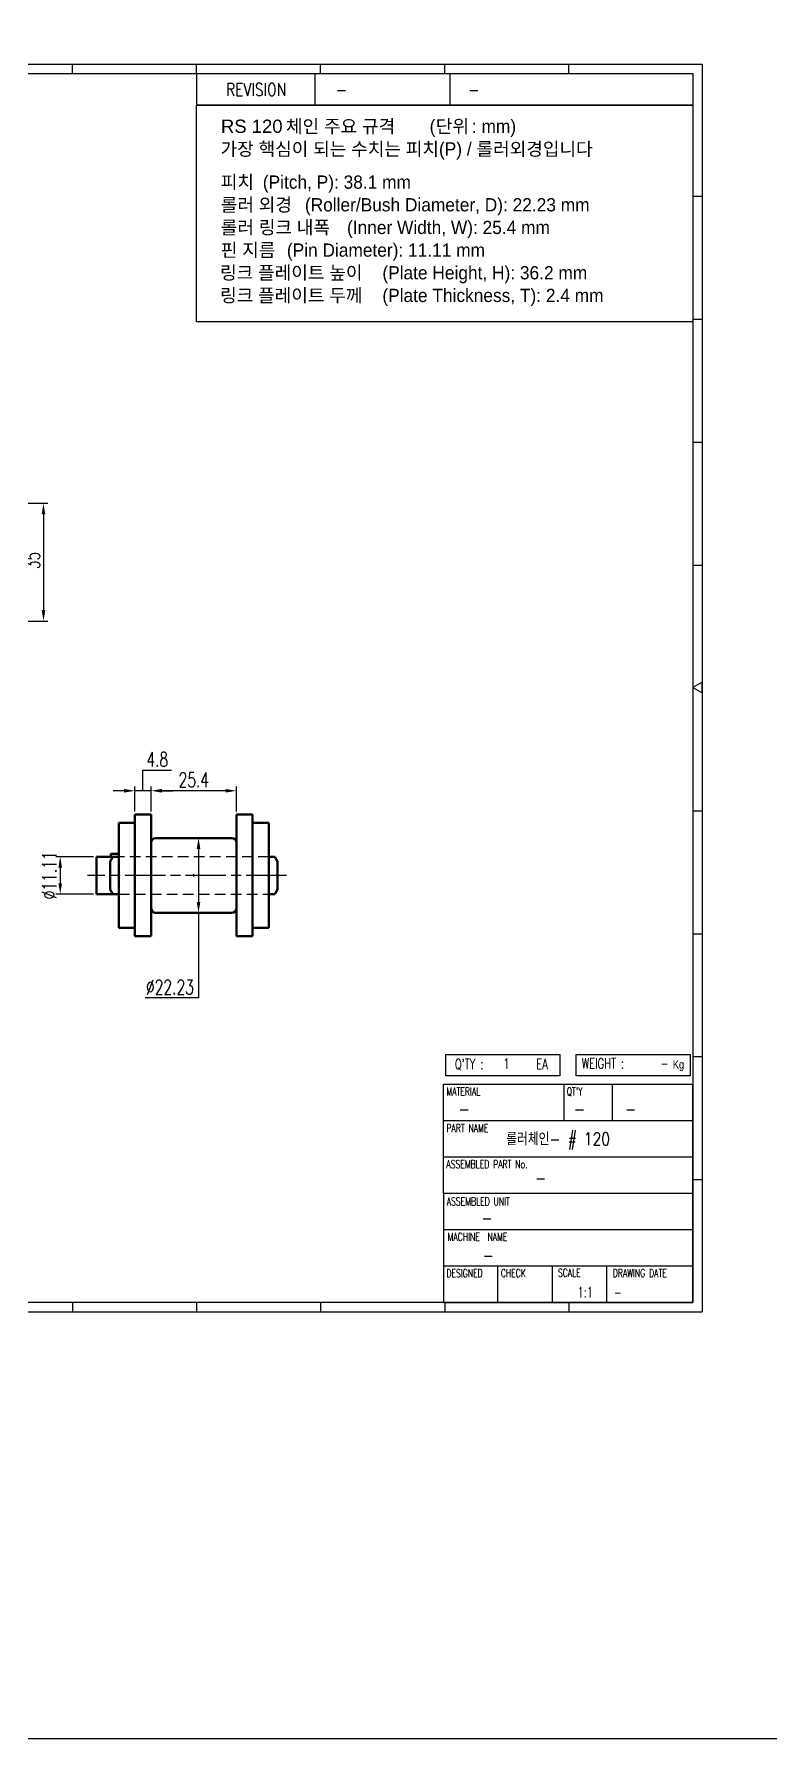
# Model space of a CAD drawing. Header units: millimetres. Extents: x 23858 to 48841, y -93 to 797.
# Drawn here: x 26636 to 26855, y -93 to 413 of the extents above; entities that cross this region are included whole.
import ezdxf
from ezdxf.enums import TextEntityAlignment as Align

# ---------------------------------------------------------------- set-up
doc = ezdxf.new("R2010")
doc.units = ezdxf.units.MM
doc.linetypes.add('AM_ISO08W050', pattern=[18, 12, -1.5, 3, -1.5])
doc.linetypes.add('HIDDEN', pattern=[9.525, 6.35, -3.175])
doc.layers.get('Defpoints').update_dxf_attribs({"color": 80})
for name, color, linetype, lineweight in [('2d ConnectionPoints', 7, 'Continuous', 50), ('AM_0', 7, 'Continuous', 50), ('AM_7', 4, 'AM_ISO08W050', 25)]:
    doc.layers.add(name, color=color, linetype=linetype, lineweight=lineweight)
for name, color, linetype in [('HID-01', 2, 'HIDDEN'), ('S-DIM', 7, 'Continuous'), ('TITLE', 7, 'Continuous'), ('도면레이아웃', 7, 'Continuous')]:
    doc.layers.add(name, color=color, linetype=linetype)
doc.styles.add('HAN', font='ROMANS.shx', dxfattribs={"width": 0.7, "bigfont": 'whgtxt.shx'})
doc.styles.add('HKD_ST2', font='romans.shx', dxfattribs={"width": 0.7, "height": 4, "bigfont": '@extfont2.shx'})
doc.styles.add('HSG', font='SIMPLEX.shx', dxfattribs={"width": 0.7, "bigfont": 'HSG.shx'})
doc.styles.add('MtXpl_', font='Gulim.ttf')
doc.styles.add('SLDTEXTSTYLE4', font='arial.ttf', dxfattribs={"width": 0.8})
doc.styles.get("Standard").update_dxf_attribs({"font": 'arial.ttf'})
doc.dimstyles.new('APP1.8', dxfattribs={"dimscale": 1.8, "dimtxt": 2.4, "dimasz": 1.8, "dimexe": 0.7, "dimexo": 0.5, "dimgap": 0.6, "dimtad": 1, "dimtoh": 1, "dimrnd": 0.01, "dimzin": 9, "dimdsep": 46, "dimtxsty": 'HSG', "dimcen": 0, "dimclrd": 1, "dimclre": 1, "dimclrt": 256, "dimazin": 2, "dimtp": 1, "dimtm": 1, "dimtfac": 0.5, "dimtofl": 0, "dimtmove": 0, "dimatfit": 3, "dimfxl": 0, "dimtvp": 1, "dimtolj": 2, "dimlwd": -1, "dimlwe": -1, "dimarcsym": 0})

# ---------------------------------------------------------------- blocks, each defined once
blk = doc.blocks.new('MAST')
at = {"layer": '도면레이아웃'}
h = blk.add_hatch(color=10, dxfattribs=at)
h.paths.add_polyline_path([(1.544, 35.177), (1.554, 34.966), (1.779, 35.034), (2.054, 35.422), (1.908, 35.446), (1.728, 35.167), (1.741, 35.439), (1.547, 35.405), (1.292, 35.041), (1.295, 35.33), (0.943, 35.208), (1.03, 34.8), (1.336, 34.885)])
edge = h.paths.add_edge_path()
edge.add_ellipse((1.795, 35.421), major_axis=(-0.53, 0), ratio=0.487785, start_angle=122.36065, end_angle=403.39574)
edge.add_line((1.411, 35.244), (1.419, 35.261))
edge.add_ellipse((1.798, 35.344), major_axis=(-0.423, 0), ratio=0.444396, start_angle=131.58977, end_angle=386.19408, ccw=False)
edge = h.paths.add_edge_path()
edge.add_ellipse((1.512, 34.815), major_axis=(-0.793, 0), ratio=0.480113, start_angle=314.67633, end_angle=590.85213)
edge.add_ellipse((1.501, 34.958), major_axis=(-0.62, 0), ratio=0.43311, start_angle=331.7024, end_angle=574.42495, ccw=False)
at = {"color": 140}
for p, q in [((0, 90.118), (80.15, 90.118)), ((0, 90.118), (0, 33.191)), ((57.068, 89.693), (57.068, 88.246)), ((62.47, 89.693), (62.47, 88.246)), ((68.635, 89.693), (68.635, 88.246)), ((80.15, 90.118), (80.15, 33.191)), ((79.725, 88.246), (57.068, 88.246)), ((68.449, 43.961), (68.449, 44.936)), ((68.449, 44.936), (73.654, 44.936)), ((73.654, 44.936), (73.654, 43.961)), ((74.39, 43.961), (74.39, 44.936)), ((74.39, 44.936), (79.595, 44.936)), ((79.595, 44.936), (79.595, 43.961)), ((68.336, 38.59), (68.336, 43.563)), ((79.725, 43.563), (68.336, 43.563)), ((73.654, 43.961), (68.449, 43.961)), ((73.827, 43.563), (73.827, 41.905)), ((79.595, 43.961), (74.39, 43.961)), ((76.037, 43.563), (76.037, 41.905)), ((79.725, 38.59), (79.725, 43.563)), ((79.725, 41.905), (68.336, 41.905)), ((79.725, 40.248), (68.336, 40.248)), ((68.336, 38.59), (68.336, 33.616)), ((79.725, 38.59), (68.336, 38.59)), ((79.725, 33.616), (79.725, 38.59)), ((79.725, 36.932), (68.336, 36.932)), ((79.725, 35.274), (68.336, 35.274)), ((70.822, 33.616), (70.822, 35.274)), ((73.309, 33.616), (73.309, 35.274)), ((75.796, 33.616), (75.796, 35.274)), ((68.336, 33.616), (79.725, 33.616)), ((0, 33.191), (80.15, 33.191))]:
    blk.add_line(p, q, dxfattribs=at)
at = {"color": 2}
for p, q in [((2.017, 39.224), (2.017, 89.693)), ((0.425, 39.224), (17.418, 39.224)), ((12.816, 39.224), (12.816, 36.382)), ((17.418, 33.616), (17.418, 39.224)), ((0.425, 38.487), (17.418, 38.487)), ((2.257, 38.487), (2.257, 36.382)), ((6.557, 38.5), (6.557, 36.382)), ((11.857, 38.487), (11.857, 36.382)), ((0.425, 38.012), (17.418, 38.012)), ((3.257, 38.012), (3.257, 36.382)), ((5.557, 38.012), (5.557, 36.382)), ((8.557, 38.012), (8.557, 36.382)), ((9.557, 38.026), (9.557, 36.382)), ((0.425, 36.382), (17.418, 36.382))]:
    blk.add_line(p, q, dxfattribs=at)
for p, q in [((6.089, 89.693), (6.089, 90.118)), ((11.753, 89.693), (11.753, 90.118)), ((17.418, 89.693), (17.418, 90.118)), ((23.082, 89.693), (23.082, 90.118)), ((28.746, 89.693), (28.746, 90.118)), ((34.411, 89.693), (34.411, 90.118)), ((45.739, 89.693), (45.739, 90.118)), ((51.404, 89.693), (51.404, 90.118)), ((57.068, 89.693), (57.068, 90.118)), ((62.732, 89.693), (62.732, 90.118)), ((68.397, 89.693), (68.397, 90.118)), ((74.061, 89.693), (74.061, 90.118)), ((0, 84.085), (0.425, 84.085)), ((79.725, 84.085), (80.15, 84.085)), ((0, 78.478), (0.425, 78.478)), ((79.725, 78.478), (80.15, 78.478)), ((0, 72.87), (0.425, 72.87)), ((79.725, 72.87), (80.15, 72.87)), ((0, 67.262), (0.425, 67.262)), ((79.725, 67.262), (80.15, 67.262)), ((0, 56.047), (0.425, 56.047)), ((79.725, 56.047), (80.15, 56.047)), ((0, 50.439), (0.425, 50.439)), ((79.725, 50.439), (80.15, 50.439)), ((0, 44.832), (0.425, 44.832)), ((79.725, 44.832), (80.15, 44.832)), ((1.377, 39.947), (1.377, 41.174)), ((0, 39.224), (0.425, 39.224)), ((79.725, 39.224), (80.15, 39.224)), ((6.089, 33.616), (6.089, 33.191)), ((11.753, 33.616), (11.753, 33.191)), ((17.418, 33.616), (17.418, 33.191)), ((23.082, 33.616), (23.082, 33.191)), ((28.746, 33.616), (28.746, 33.191)), ((34.411, 33.616), (34.411, 33.191)), ((45.739, 33.616), (45.739, 33.191)), ((51.404, 33.616), (51.404, 33.191)), ((57.068, 33.616), (57.068, 33.191)), ((62.732, 33.616), (62.732, 33.191)), ((68.397, 33.616), (68.397, 33.191)), ((74.061, 33.616), (74.061, 33.191))]:
    blk.add_line(p, q)
at = {"color": 140}
blk.add_lwpolyline([(0.425, 89.693), (79.725, 89.693), (79.725, 33.616), (0.425, 33.616)], close=True, dxfattribs=at)
for points in [[(40.075, 89.693), (39.83, 90.118), (40.32, 90.118)], [(0.425, 61.679), (0, 61.433), (0, 61.924)], [(79.725, 61.679), (80.15, 61.433), (80.15, 61.924)], [(40.075, 33.616), (39.83, 33.191), (40.32, 33.191)]]:
    blk.add_lwpolyline(points, close=True)
at = {"layer": '도면레이아웃'}
for p, q in [((1.295, 35.33), (0.943, 35.208)), ((1.224, 35.208), (1.311, 34.8)), ((1.224, 35.208), (1.224, 35.208)), ((1.547, 35.405), (1.292, 35.041)), ((1.292, 35.041), (1.295, 35.33)), ((1.336, 34.885), (1.544, 35.177)), ((1.419, 35.261), (1.411, 35.244)), ((1.544, 35.177), (1.554, 34.966)), ((1.741, 35.439), (1.547, 35.405)), ((1.554, 34.966), (1.779, 35.034)), ((1.908, 35.446), (1.728, 35.167)), ((1.728, 35.167), (1.741, 35.439)), ((1.779, 35.034), (2.054, 35.422)), ((2.054, 35.422), (1.908, 35.446)), ((1.03, 34.8), (1.336, 34.885))]:
    blk.add_line(p, q, dxfattribs=at)
for centre, major_axis, ratio, start_param, end_param in [((1.512, 34.815), (-0.793, 0), 0.480113, 5.492138, 10.312315), ((1.501, 34.958), (-0.62, 0), 0.43311, 5.789299, 10.025607), ((1.795, 35.421), (-0.53, 0), 0.487785, 2.135596, 7.040584), ((1.798, 35.344), (-0.423, 0), 0.444396, 2.296675, 6.740358)]:
    blk.add_ellipse(centre, major_axis=major_axis, ratio=ratio, start_param=start_param, end_param=end_param, dxfattribs=at)
for s, height, style, width, p in [('REVISION', 0.5806, 'HAN', 0.8, (58.415, 88.664)), ('-', 0.581, 'HAN', 0.8, (63.426, 88.664)), ('-', 0.581, 'HAN', 0.8, (69.468, 88.664)), ("Q'TY : ", 0.4746, 'HKD_ST2', 0.7, (68.857, 44.253)), ('1', 0.475, 'HKD_ST2', 0.7, (71.071, 44.275)), ('EA', 0.4746, 'HKD_ST2', 0.7, (72.578, 44.253)), ('WEIGHT : ', 0.4746, 'HKD_ST2', 0.7, (74.65, 44.286)), ('-', 0.581, 'HAN', 0.8, (69.029, 42.157)), ('-', 0.581, 'HAN', 0.8, (74.289, 42.157)), ('-', 0.581, 'HAN', 0.8, (76.623, 42.157)), ('-', 0.581, 'HAN', 0.8, (72.515, 39.013)), ('-', 0.581, 'HAN', 0.8, (70.067, 37.189)), ('-', 0.581, 'HAN', 0.8, (70.126, 35.48)), ('1:1', 0.4746, 'HKD_ST2', 0.7, (74.458, 33.848)), ('-', 0.475, 'HKD_ST2', 0.7, (76.112, 33.837))]:
    blk.add_text(s, height=height, dxfattribs=dict(style=style, width=width)).set_placement(p)
at = {"color": 6, "style": 'HKD_ST2', "width": 0.7}
for s, p in [(' THIS DRAWING IS THE PROPERTY OF THE WOOSUNG MECHANIC IS SUBMITTED WITH THE UNDERSTANDING THAT IT IS NOT TO BE REPRODUCED.NOR COPIED,NOR LOANED OR OTHERWISE COMMUNICATED TO ANY THIRD PARTY.NOR USED IN ANY', (1.173, 41.217)), ('MANNER DETRIMENTAL TO THE WOOSUNG MECHANIC.WITHOUT ITS EXPRESS CONSENT.ACCEPTANCE OF THIS DRAWING WILL BE CONSTRUED AS AN AGREEMENT TO THE ABOVE.', (1.672, 41.447))]:
    blk.add_text(s, height=0.326266, rotation=90, dxfattribs=at).set_placement(p)
at = {"style": 'HKD_ST2', "width": 0.7}
blk.add_text('-', height=0.475, dxfattribs=at).set_placement((78.613, 44.286), align=Align.RIGHT)
at = {"color": 254, "style": 'HKD_ST2', "width": 0.7}
for s, height, p in [('MATERIAL', 0.3651, (68.474, 43.425)), ("QT'Y", 0.3651, (73.965, 43.425)), ('PART NAME', 0.3651, (68.474, 41.756)), ('ASSEMBLED PART No.', 0.36511, (68.474, 40.109)), ('ASSEMBLED UNIT', 0.36511, (68.49, 38.408)), ('MACHINE  NAME', 0.36511, (68.532, 36.794)), ('DESIGNED', 0.3651, (68.474, 35.136)), ('CHECK', 0.3651, (70.961, 35.136)), ('SCALE', 0.3651, (73.566, 35.153)), ('DRAWING DATE', 0.36511, (76.071, 35.141))]:
    blk.add_text(s, height=height, dxfattribs=at).set_placement(p, align=Align.TOP_LEFT)
at = {"style": 'HKD_ST2', "width": 0.7}
blk.add_text('NOTICE', height=0.3263, rotation=90, dxfattribs=at).set_placement((1.163, 39.988))
blk.add_text('TOLERANCE (UNLESS OTHERWISE SPECIFIED)', height=0.32627, dxfattribs=at).set_placement((4.417, 38.896), align=Align.MIDDLE_CENTER)
at = {"color": 4, "style": 'HKD_ST2', "width": 0.7}
for s, height, p in [('STEEL WORKS', 0.26101, (3.416, 38.268)), ('MACHINING', 0.3263, (9.707, 38.27)), ('%%P0.5', 0.261, (2.757, 37.762)), ('%%P0.8', 0.261, (2.757, 37.411)), ('%%P3.0', 0.261, (6.057, 37.762)), ('%%P4.0', 0.261, (6.057, 37.411)), ('%%P0.03', 0.261, (9.057, 37.762)), ('%%P0.05', 0.261, (9.057, 37.411)), ('%%P1.0', 0.261, (12.357, 37.762)), ('%%P2.0', 0.261, (12.357, 37.411)), ('%%P1.2', 0.261, (2.757, 37.045)), ('%%P2.0', 0.261, (2.757, 36.67)), ('%%P6.0', 0.261, (6.057, 37.045)), ('%%P0.1', 0.261, (9.057, 37.045)), ('%%P0.5', 0.261, (9.057, 36.67)), ('%%P3.0', 0.261, (12.357, 37.045))]:
    blk.add_text(s, height=height, dxfattribs=at).set_placement(p, align=Align.MIDDLE)
for s, height, p in [('30%%126120', 0.261, (1.263, 37.411)), ('%%12630', 0.261, (1.389, 37.762)), ('2000%%1264000', 0.26101, (4.407, 37.411)), ('1000%%1262000', 0.26101, (4.407, 37.762)), ('30%%126120', 0.261, (7.563, 37.411)), ('%%12630', 0.261, (7.689, 37.762)), ('2000%%1264000', 0.26101, (10.707, 37.411)), ('1000%%1262000', 0.26101, (10.707, 37.762)), ('400%%1261000', 0.26101, (1.263, 36.67)), ('120%%126400', 0.26101, (1.237, 37.045)), ('4000%%126', 0.261, (4.061, 37.045)), ('400%%1261000', 0.26101, (7.563, 36.67)), ('120%%126400', 0.26101, (7.537, 37.045)), ('4000%%126', 0.261, (10.321, 37.045))]:
    blk.add_text(s, height=height, dxfattribs=at).set_placement(p, align=Align.MIDDLE_CENTER)
at = {"color": 1, "style": 'SLDTEXTSTYLE4', "width": 0.8}
blk.add_text('Woosung Mechanic', height=0.61957, dxfattribs=at).set_placement((2.822, 34.711))
at = {"layer": 'TITLE', "width": 0.8}
blk.add_text('Kg', height=0.3789, dxfattribs=at).set_placement((78.807, 44.286))
blk = doc.blocks.new('*D148')
at = {"layer": 'Defpoints', "color": 0, "transparency": 16777216}
for p in [(26610.33, 273.96), (26610.33, 238.96), (26638.41, 238.96)]:
    blk.add_point(p, dxfattribs=at)
at = {"layer": 'S-DIM', "color": 1, "linetype": 'ByBlock', "transparency": 16777216}
for p, q in [((26611.23, 273.96), (26639.67, 273.96)), ((26638.41, 270.72), (26638.41, 242.2)), ((26611.23, 238.96), (26639.67, 238.96))]:
    blk.add_line(p, q, dxfattribs=at)
at = {"layer": 'S-DIM', "color": 1, "transparency": 16777216}
for points in [[(26637.87, 270.72), (26638.95, 270.72), (26638.41, 273.96)], [(26637.87, 242.2), (26638.95, 242.2), (26638.41, 238.96)]]:
    blk.add_solid(points, dxfattribs=at)
at = {"layer": 'S-DIM', "transparency": 16777216, "insert": (26635.17, 256.96), "char_height": 4.32, "attachment_point": 5, "rotation": 90, "style": 'HSG'}
blk.add_mtext('\\A2;35', dxfattribs=at)
blk = doc.blocks.new('*D153')
at = {"layer": 'Defpoints', "color": 0, "transparency": 16777216}
for p in [(26670.4, 188.48), (26670.4, 181.43), (26695.8, 181.43)]:
    blk.add_point(p, dxfattribs=at)
at = {"layer": 'S-DIM', "color": 1, "linetype": 'ByBlock', "transparency": 16777216}
for p, q in [((26670.4, 182.33), (26670.4, 189.74)), ((26692.56, 188.48), (26673.64, 188.48)), ((26695.8, 182.33), (26695.8, 189.74))]:
    blk.add_line(p, q, dxfattribs=at)
at = {"layer": 'S-DIM', "color": 1, "transparency": 16777216}
for points in [[(26673.64, 189.02), (26673.64, 187.94), (26670.4, 188.48)], [(26692.56, 189.02), (26692.56, 187.94), (26695.8, 188.48)]]:
    blk.add_solid(points, dxfattribs=at)
at = {"layer": 'S-DIM', "transparency": 16777216, "insert": (26683.12, 191.72), "char_height": 4.32, "attachment_point": 5, "style": 'HSG'}
blk.add_mtext('\\A2;25.4', dxfattribs=at)
blk = doc.blocks.new('*D154')
at = {"layer": 'Defpoints', "color": 0, "transparency": 16777216}
for p in [(26665.6, 188.48), (26665.6, 181.43), (26670.4, 181.43)]:
    blk.add_point(p, dxfattribs=at)
at = {"layer": 'S-DIM', "color": 1, "linetype": 'ByBlock', "transparency": 16777216}
for p, q in [((26668, 188.48), (26668, 194.6)), ((26668, 194.6), (26676.5, 194.6)), ((26662.36, 188.48), (26659.12, 188.48)), ((26665.6, 182.33), (26665.6, 189.74)), ((26670.4, 188.48), (26665.6, 188.48)), ((26670.4, 182.33), (26670.4, 189.74)), ((26673.64, 188.48), (26676.88, 188.48))]:
    blk.add_line(p, q, dxfattribs=at)
at = {"layer": 'S-DIM', "color": 1, "transparency": 16777216}
for points in [[(26662.36, 189.02), (26662.36, 187.94), (26665.6, 188.48)], [(26673.64, 189.02), (26673.64, 187.94), (26670.4, 188.48)]]:
    blk.add_solid(points, dxfattribs=at)
at = {"layer": 'S-DIM', "transparency": 16777216, "insert": (26672.25, 197.84), "char_height": 4.32, "attachment_point": 5, "style": 'HSG'}
blk.add_mtext('\\A2;4.8', dxfattribs=at)
blk = doc.blocks.new('*D155')
at = {"layer": 'Defpoints', "color": 0, "transparency": 16777216}
for p in [(26683.12, 174.44), (26683.12, 152.21), (26684.53, 152.21)]:
    blk.add_point(p, dxfattribs=at)
at = {"layer": 'S-DIM', "color": 1, "linetype": 'ByBlock', "transparency": 16777216}
for p, q in [((26684.02, 174.44), (26685.79, 174.44)), ((26684.53, 171.2), (26684.53, 155.45)), ((26684.02, 152.21), (26685.79, 152.21)), ((26684.53, 152.21), (26684.53, 126.87)), ((26684.53, 126.87), (26668.61, 126.87))]:
    blk.add_line(p, q, dxfattribs=at)
at = {"layer": 'S-DIM', "color": 1, "transparency": 16777216}
for points in [[(26683.99, 171.2), (26685.07, 171.2), (26684.53, 174.44)], [(26683.99, 155.45), (26685.07, 155.45), (26684.53, 152.21)]]:
    blk.add_solid(points, dxfattribs=at)
at = {"layer": 'S-DIM', "transparency": 16777216, "insert": (26676.03, 130.11), "char_height": 4.32, "attachment_point": 5, "style": 'HSG'}
blk.add_mtext('\\A2;%%c22.23', dxfattribs=at)
blk = doc.blocks.new('*D156')
at = {"layer": 'Defpoints', "color": 0, "transparency": 16777216}
for p in [(26654.2, 168.88), (26643.39, 157.77), (26654.2, 157.77)]:
    blk.add_point(p, dxfattribs=at)
at = {"layer": 'S-DIM', "color": 1, "linetype": 'ByBlock', "transparency": 16777216}
for p, q in [((26653.3, 168.88), (26642.13, 168.88)), ((26643.39, 165.64), (26643.39, 161.01)), ((26653.3, 157.77), (26642.13, 157.77))]:
    blk.add_line(p, q, dxfattribs=at)
at = {"layer": 'S-DIM', "color": 1, "transparency": 16777216}
for points in [[(26642.85, 165.64), (26643.93, 165.64), (26643.39, 168.88)], [(26642.85, 161.01), (26643.93, 161.01), (26643.39, 157.77)]]:
    blk.add_solid(points, dxfattribs=at)
at = {"layer": 'S-DIM', "transparency": 16777216, "insert": (26640.15, 163.33), "char_height": 4.32, "attachment_point": 5, "rotation": 90, "style": 'HSG'}
blk.add_mtext('\\A2;%%c11.11', dxfattribs=at)

msp = doc.modelspace()

# ---------------------------------------------------------------- linework, layer by layer
msp.add_lwpolyline([(23857.922, 797.032), (27756.401, 797.032), (27756.401, -93.427), (23857.922, -93.427)], close=True)
at = {"color": 140}
msp.add_lwpolyline([(26683.932, 392.365), (26831.591, 392.365), (26831.591, 327.92), (26683.932, 327.92)], close=True, dxfattribs=at)
at = {"layer": '2d ConnectionPoints'}
msp.add_point((26683.099, 163.326), dxfattribs=at)
msp.add_point((26683.099, 163.326), dxfattribs=at)
msp.add_point((26683.099, 163.326), dxfattribs=at)
at = {"layer": 'AM_0'}
for p, q in [((26665.599, 178.926), (26660.799, 178.926)), ((26660.799, 147.726), (26660.799, 178.926)), ((26670.399, 181.426), (26665.599, 181.426)), ((26665.599, 145.226), (26665.599, 181.426)), ((26670.399, 145.226), (26670.399, 181.426)), ((26700.599, 181.426), (26695.799, 181.426)), ((26695.799, 145.226), (26695.799, 181.426)), ((26700.599, 145.226), (26700.599, 181.426)), ((26705.399, 178.926), (26700.599, 178.926)), ((26705.399, 147.726), (26705.399, 178.926)), ((26694.421, 174.441), (26671.777, 174.441)), ((26654.199, 157.771), (26654.199, 168.881)), ((26659.001, 168.881), (26654.199, 168.881)), ((26658.199, 167.493), (26659.001, 168.881)), ((26658.199, 159.16), (26658.199, 167.493)), ((26658.399, 169.782), (26660.799, 169.782)), ((26658.399, 168.881), (26658.399, 169.782)), ((26660.799, 168.881), (26659.001, 168.881)), ((26707.197, 168.881), (26705.399, 168.881)), ((26707.197, 168.881), (26707.999, 167.493)), ((26707.999, 159.16), (26707.999, 167.493)), ((26654.199, 157.771), (26659.001, 157.771)), ((26659.001, 157.771), (26658.199, 159.16)), ((26659.001, 157.771), (26660.799, 157.771)), ((26705.399, 157.771), (26707.197, 157.771)), ((26707.999, 159.16), (26707.197, 157.771)), ((26671.777, 152.211), (26694.421, 152.211)), ((26660.799, 147.726), (26665.599, 147.726)), ((26700.599, 147.726), (26705.399, 147.726)), ((26665.599, 145.226), (26670.399, 145.226)), ((26695.799, 145.226), (26700.599, 145.226))]:
    msp.add_line(p, q, dxfattribs=at)
for centre, start, end in [((26671.777, 173.063), 90, 180), ((26694.421, 173.063), 0, 90), ((26671.777, 153.59), 180, 270), ((26694.421, 153.59), 270, 0)]:
    msp.add_arc(centre, 1.378, start, end, dxfattribs=at)
at = {"layer": 'AM_7'}
msp.add_line((26710.689, 163.326), (26651.509, 163.326), dxfattribs=at)
at = {"layer": 'HID-01', "ltscale": 0.5}
for p, q in [((26705.399, 168.881), (26660.799, 168.881)), ((26660.799, 157.771), (26705.399, 157.771))]:
    msp.add_line(p, q, dxfattribs=at)

# ---------------------------------------------------------------- block references
at = {"color": 140, "xscale": 6.517025859385769, "yscale": 6.517025859385769, "zscale": 6.517025859385769}
msp.add_blockref('MAST', (26312.018, -182.735), dxfattribs=at)

# ---------------------------------------------------------------- texts
at = {"color": 140}
msp.add_text('RS 120 ', height=3.935, dxfattribs=at).set_placement((26691.195, 384.101))
at = {"color": 140, "style": 'MtXpl_'}
for s, height, p in [('체인 주요 규격 ', 3.935, (26710.533, 384.101)), ('(', 3.935, (26753.273, 384.101)), ('단위', 3.935, (26755.103, 384.101)), (': mm)', 3.935, (26765.834, 384.101)), ('가장 핵심이 되는 수치는 피치(P) / 롤러외경입니다', 3.93495, (26691.072, 377.354)), ('피치 ', 3.935, (26691.14, 367.495)), ('(Pitch, P): 38.1 mm  ', 3.93495, (26703.658, 367.495)), ('롤러 외경 ', 3.935, (26691.135, 360.758)), ('(Roller/Bush Diameter, D): 22.23 mm', 3.93495, (26716.17, 360.758)), ('롤러 링크 내폭 ', 3.935, (26691.145, 354.022)), ('(Inner Width, W): 25.4 mm', 3.93495, (26728.698, 354.022)), ('핀 지름 ', 3.935, (26691.14, 347.285)), ('(Pin Diameter): 11.11 mm', 3.93495, (26710.81, 347.285)), ('링크 플레이트 높이 ', 3.93495, (26690.931, 340.544)), ('(Plate Height, H): 36.2 mm', 3.93495, (26739.214, 340.544)), ('링크 플레이트 두께 ', 3.93495, (26690.931, 333.802)), ('(Plate Thickness, T): 2.4 mm', 3.93495, (26739.214, 333.802))]:
    msp.add_text(s, height=height, dxfattribs=at).set_placement(p)
at = {"style": 'HAN', "width": 0.8}
msp.add_text('롤러체인- # 120', height=3.78384, dxfattribs=at).set_placement((26776.078, 83.066))

# ---------------------------------------------------------------- dimensions: what is measured, and where the dimension line sits
at = {"layer": 'S-DIM'}
dim = msp.add_linear_dim(base=(26638.411, 238.957), p1=(26610.326, 273.957), p2=(26610.326, 238.957), angle=90, dimstyle='APP1.8', dxfattribs=at)
dim.commit()
dim.dimension.update_dxf_attribs({"geometry": '*D148', "text_midpoint": (26638.411, 256.965), "dimtype": 160})
dim = msp.add_linear_dim(base=(26665.599, 188.481), p1=(26670.399, 181.426), p2=(26665.599, 181.426), dimstyle='APP1.8', override={"dimtmove": 1}, dxfattribs=at)
dim.commit()
dim.dimension.update_dxf_attribs({"geometry": '*D154', "text_midpoint": (26669.079, 197.841)})
dim = msp.add_linear_dim(base=(26670.399, 188.481), p1=(26695.799, 181.426), p2=(26670.399, 181.426), dimstyle='APP1.8', dxfattribs=at)
dim.commit()
dim.dimension.update_dxf_attribs({"geometry": '*D153', "text_midpoint": (26683.125, 188.481), "dimtype": 160})
for base, p1, p2, picture, middle in [((26643.386, 157.771), (26654.199, 168.881), (26654.199, 157.771), '*D156', (26643.386, 163.326)), ((26684.526, 152.211), (26683.125, 174.441), (26683.125, 152.211), '*D155', (26676.03, 126.866))]:
    dim = msp.add_linear_dim(base=base, p1=p1, p2=p2, angle=90, text='%%c<>', dimstyle='APP1.8', dxfattribs=at)
    dim.commit()
    dim.dimension.update_dxf_attribs({"geometry": picture, "text_midpoint": middle, "dimtype": 160})

doc.saveas('drawing.dxf')
